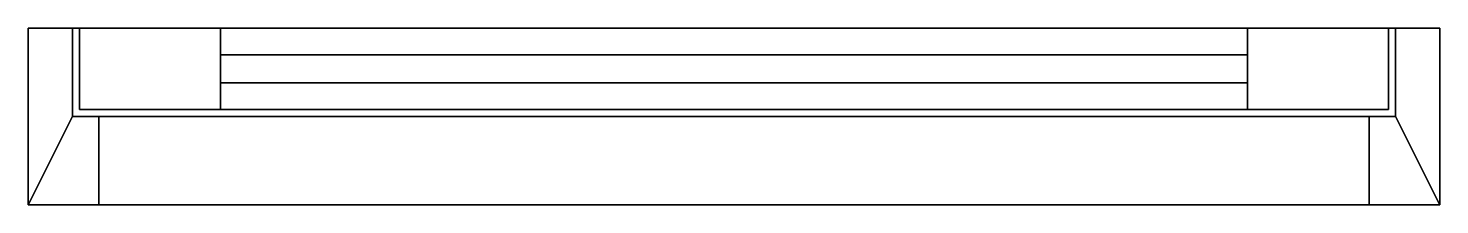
# Model space of a CAD drawing. Extents: x 0 to 0.8, y 0.03 to 0.13.
import ezdxf

# ---------------------------------------------------------------- set-up
doc = ezdxf.new("R2010")
doc.units = 0
doc.layers.get('0').update_dxf_attribs({"linetype": 'CONTINUOUS'})

msp = doc.modelspace()

# ---------------------------------------------------------------- meshes
at = {"color": 131}
mesh = msp.add_polyface(dxfattribs=at)
corners = [(0.691, 0.13, 0.08), (0.691, 0.13), (0.109, 0.13), (0.109, 0.084), (0.029, 0.13), (0.029, 0.084), (0.029, 0.084, 0.08), (0.029, 0.13, 0.08), (0.029, 0.13, 0.65533), (0.109, 0.13, 0.08), (0.109, 0.13, 0.65533), (0.109, 0.115, 0.08), (0.109, 0.115, 0.65533), (0.691, 0.115, 0.08), (0.691, 0.13, 0.65533), (0.771, 0.13, 0.08), (0.771, 0.084), (0.771, 0.13), (0.691, 0.084), (0.029, 0.084, 0.65533), (0.109, 0.13, 0.73533), (0.029, 0.13, 0.73533), (0.691, 0.115, 0.65533), (0.771, 0.13, 0.65533), (0.771, 0.084, 0.65533), (0.771, 0.13, 0.73533), (0.691, 0.084, 0.08), (0.109, 0.084, 0.08), (0.771, 0.084, 0.73533), (0.771, 0.084, 0.08), (0.691, 0.099, 0.65533), (0.691, 0.099, 0.08), (0.109, 0.099, 0.08), (0.109, 0.099, 0.65533), (0.109, 0.084, 0.73533), (0.029, 0.084, 0.73533), (0.029, 0.13, 1.31067), (0.029, 0.084, 1.31067), (0.109, 0.115, 0.73533), (0.109, 0.13, 1.31067), (0.109, 0.115, 1.31067), (0.771, 0.13, 1.31067), (0.691, 0.13, 0.73533), (0.691, 0.115, 1.31067), (0.691, 0.084, 0.65533), (0.691, 0.084, 0.73533), (0.109, 0.084, 0.65533), (0.029, 0.13, 1.39067), (0.691, 0.115, 0.73533), (0.691, 0.13, 1.31067), (0.771, 0.13, 1.39067), (0.771, 0.084, 1.31067), (0.691, 0.13, 1.966), (0.109, 0.099, 0.73533), (0.109, 0.099, 1.31067), (0.109, 0.084, 1.39067), (0.029, 0.084, 1.39067), (0.109, 0.13, 1.39067), (0.109, 0.115, 1.39067), (0.029, 0.13, 1.966), (0.771, 0.084, 1.966), (0.771, 0.084, 1.39067), (0.691, 0.13, 1.39067), (0.691, 0.115, 1.39067), (0.771, 0.13, 2.046), (0.771, 0.13, 1.966), (0.691, 0.13, 2.046), (0.691, 0.099, 0.73533), (0.691, 0.099, 1.31067), (0.691, 0.084, 1.31067), (0.109, 0.084, 1.31067), (0.109, 0.115, 1.966), (0.691, 0.115, 1.966), (0.109, 0.13, 1.966), (0.109, 0.13, 2.046), (0.029, 0.13, 2.046), (0.691, 0.084, 1.966), (0.691, 0.084, 1.39067), (0.691, 0.084, 2.046), (0.109, 0.084, 1.966), (0.109, 0.084, 2.046), (0.029, 0.084, 2.046), (0.029, 0.084, 1.966), (0.771, 0.084, 2.046), (0.691, 0.099, 1.39067), (0.109, 0.099, 1.39067), (0.691, 0.099, 1.966), (0.109, 0.099, 1.966), (0.025, 0.13, 2.05), (0.025, 0.08, 2.05), (0.04, 0.08), (0, 0.03), (0, 0.13), (0.025, 0.13), (0.025, 0.08), (0.04, 0.03), (0, 0.03, 2.075), (0.04, 0.03, 2.035), (0, 0.13, 2.075), (0.8, 0.13, 2.075), (0.775, 0.08, 2.05), (0.775, 0.13, 2.05), (0.76, 0.08, 2.035), (0.8, 0.03, 2.075), (0.04, 0.08, 2.035), (0.8, 0.13), (0.775, 0.13), (0.76, 0.08), (0.775, 0.08), (0.8, 0.03), (0.76, 0.03), (0.76, 0.03, 2.035)]
mesh.append_faces([[corners[k] for k in face] for face in [(0, 1, 2, 9), (4, 7, 9, 2), (0, 9, 11, 13), (1, 0, 15, 17), (2, 1, 18, 3), (7, 4, 5, 6), (10, 9, 7, 8), (4, 2, 3, 5), (9, 10, 12, 11), (11, 12, 22, 13), (14, 0, 13, 22), (0, 14, 23, 15), (17, 15, 29, 16), (1, 17, 16, 18), (27, 3, 18, 26), (6, 5, 3, 27), (8, 7, 6, 19), (20, 10, 8, 21), (10, 14, 22, 12), (15, 23, 24, 29), (25, 23, 14, 42), (26, 18, 16, 29), (27, 26, 31, 32), (27, 46, 19, 6), (21, 8, 19, 35), (42, 14, 10, 20), (39, 20, 21, 36), (23, 25, 28, 24), (29, 24, 44, 26), (41, 25, 42, 49), (26, 44, 30, 31), (33, 32, 31, 30), (46, 27, 32, 33), (46, 34, 35, 19), (36, 21, 35, 37), (42, 20, 38, 48), (20, 39, 40, 38), (57, 39, 36, 47), (25, 41, 51, 28), (24, 28, 45, 44), (49, 42, 48, 43), (50, 41, 49, 62), (44, 46, 33, 30), (44, 45, 34, 46), (34, 70, 37, 35), (47, 36, 37, 56), (38, 40, 43, 48), (39, 49, 43, 40), (39, 57, 62, 49), (73, 57, 47, 59), (41, 50, 61, 51), (28, 51, 69, 45), (65, 50, 62, 52), (34, 45, 67, 53), (70, 34, 53, 54), (70, 55, 56, 37), (59, 47, 56, 82), (62, 57, 58, 63), (57, 73, 71, 58), (74, 73, 59, 75), (50, 65, 60, 61), (51, 61, 77, 69), (45, 69, 68, 67), (52, 62, 63, 72), (64, 65, 52, 66), (54, 53, 67, 68), (69, 70, 54, 68), (55, 70, 69, 77), (55, 79, 82, 56), (75, 59, 82, 81), (58, 71, 72, 63), (73, 52, 72, 71), (66, 52, 73, 74), (74, 75, 81, 80), (65, 64, 83, 60), (61, 60, 76, 77), (64, 66, 78, 83), (55, 77, 84, 85), (79, 55, 85, 87), (79, 80, 81, 82), (66, 74, 80, 78), (60, 83, 78, 76), (77, 76, 86, 84), (87, 85, 84, 86), (76, 79, 87, 86), (76, 78, 80, 79), (93, 94, 91, 92), (94, 93, 88, 89), (95, 91, 94, 90), (92, 91, 96, 98), (92, 98, 88, 93), (89, 88, 101, 100), (94, 89, 104, 90), (95, 97, 96, 91), (95, 90, 104, 97), (98, 96, 103, 99), (98, 99, 101, 88), (100, 101, 106, 108), (89, 100, 102, 104), (97, 111, 103, 96), (97, 104, 102, 111), (99, 103, 109, 105), (106, 101, 99, 105), (105, 109, 108, 106), (107, 102, 100, 108), (109, 103, 111, 110), (111, 102, 107, 110), (107, 108, 109, 110)]], dxfattribs={"color": 131})

doc.saveas('drawing.dxf')
